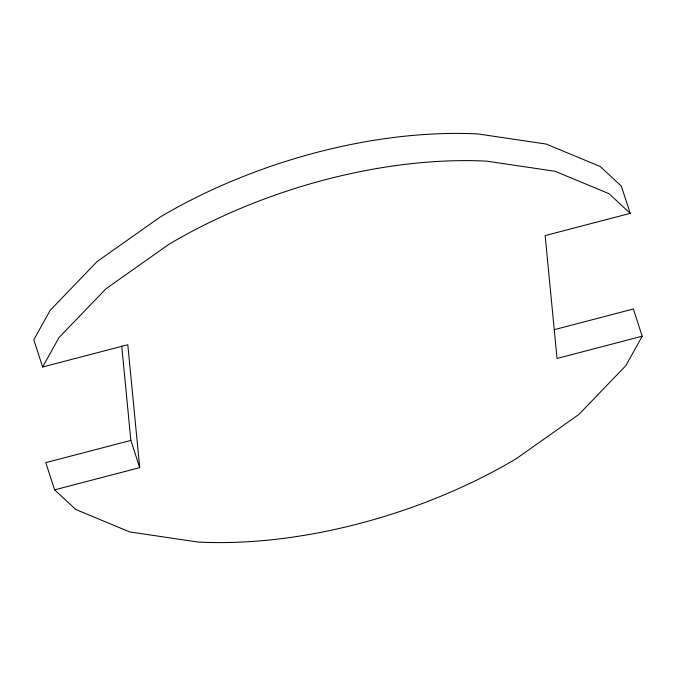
<?xml version="1.0" encoding="UTF-8"?>
<svg xmlns="http://www.w3.org/2000/svg" width="676" height="676" viewBox="0 0 676 676"><rect width="100%" height="100%" fill="white"/><g stroke="black" fill="none" stroke-linecap="round" stroke-linejoin="round"><path stroke-width="1.01" d="M630.218 213.362L621.379 186.145L600.161 166.473L546.208 144.056L477.771 133.924A329.761 169.837 -18 0 0 160.237 216.988L97.141 261.519L50.168 310.343L33.8 339.791L42.639 367.009L59.006 337.552L105.988 288.736L169.076 244.205A329.761 169.837 -18 0 1 486.619 161.141L555.055 171.265L609 193.682L630.218 213.362L545.143 235.586L557.032 358.457L642.2 336.209L633.361 308.991L554.278 329.66M642.2 336.209L625.832 365.657L578.859 414.481L515.763 459.012A329.761 169.837 -18 0 1 198.229 542.076L129.792 531.944L75.839 509.527L54.621 489.855L45.782 462.637L130.857 440.414L121.714 345.892M42.639 367.009L127.806 344.752L139.695 467.631L54.621 489.855M130.857 440.414L139.695 467.631"/></g></svg>
